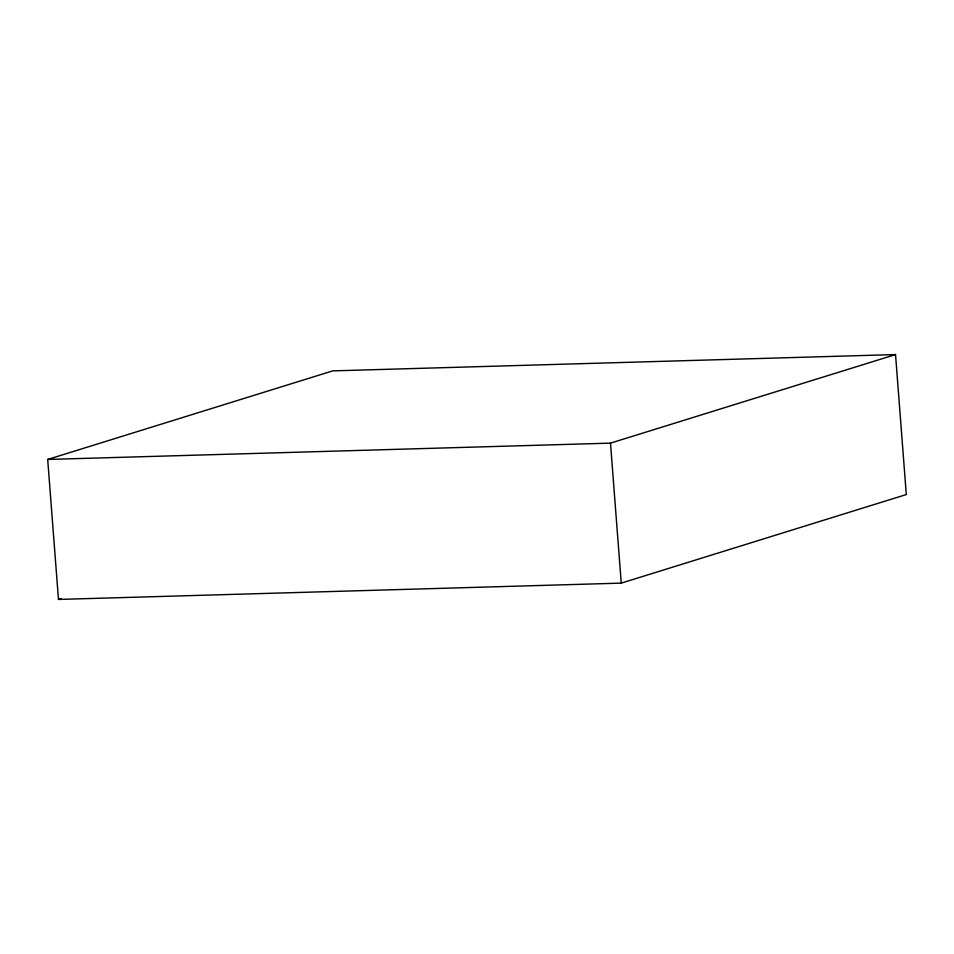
<?xml version="1.0" encoding="UTF-8"?>
<svg xmlns="http://www.w3.org/2000/svg" width="954" height="954" viewBox="0 0 954 954"><rect width="100%" height="100%" fill="white"/><g stroke="black" fill="none" stroke-linecap="round" stroke-linejoin="round"><path stroke-width="1.43" d="M47.7 459.446L332.743 370.879L895.532 354.566L906.3 494.554L621.257 583.121L58.468 599.434L47.7 459.446L610.488 443.133L895.532 354.566M58.468 599.434L61.306 598.552M610.488 443.133L621.257 583.121"/></g></svg>
